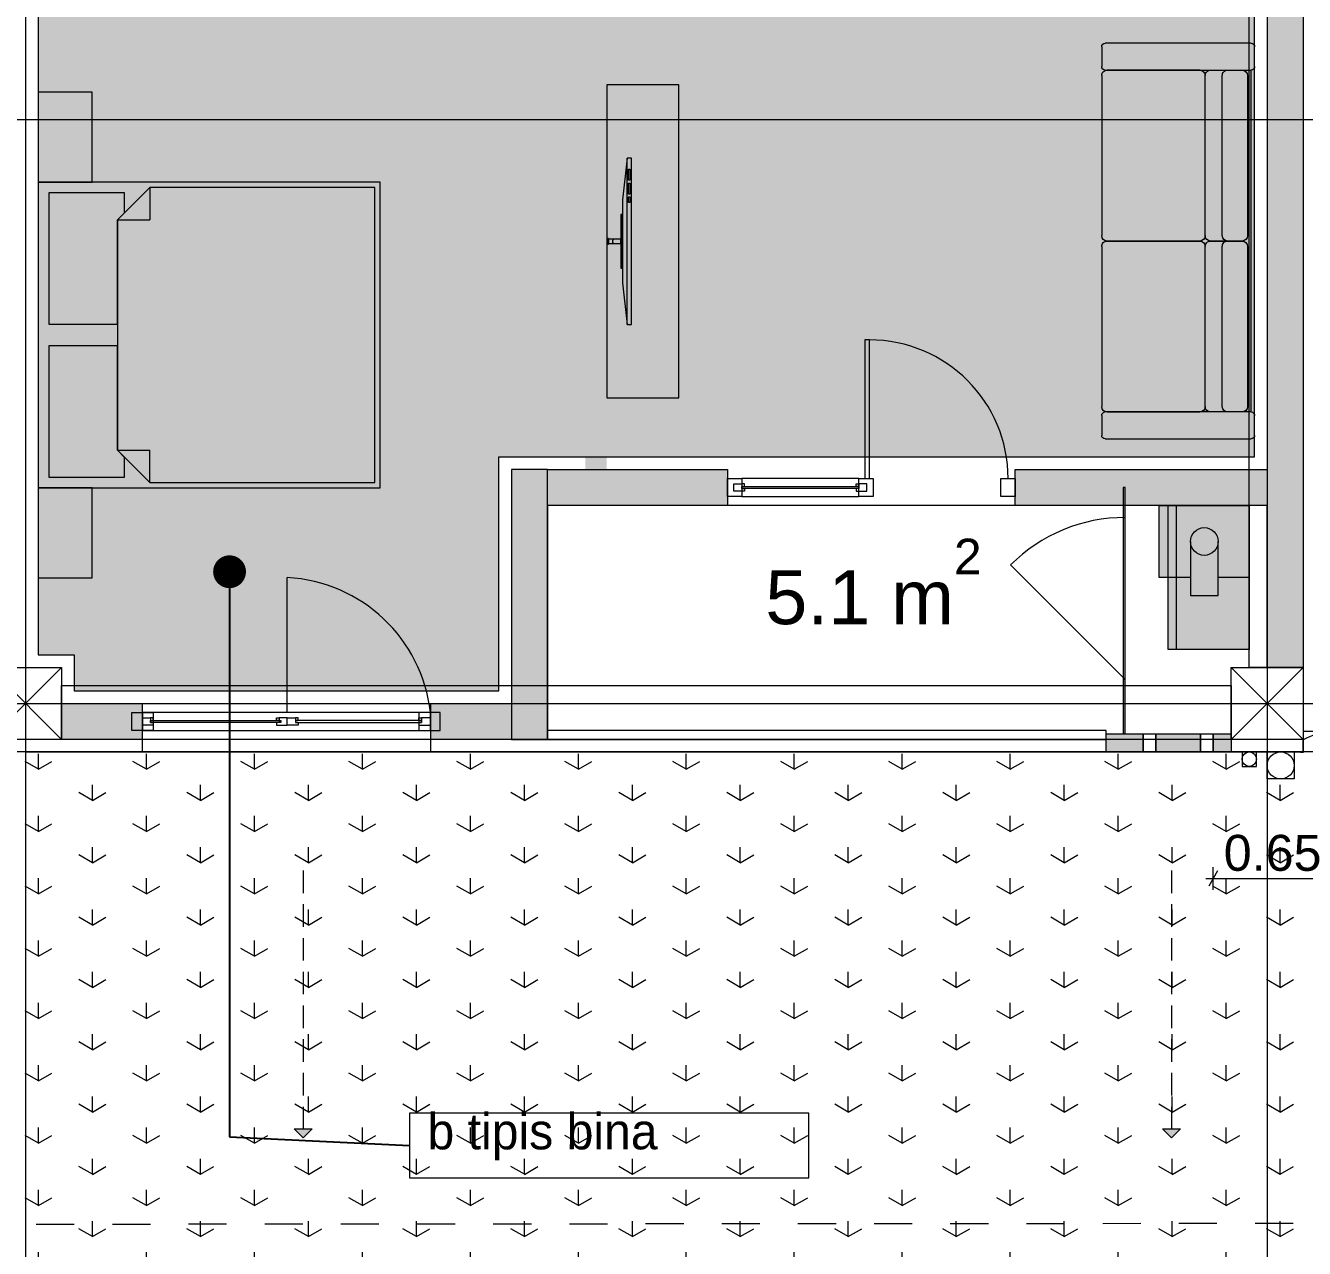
# Model space of a CAD drawing. Header units: millimetres. Extents: x 475159934 to 476245151, y 4620917055 to 4621447368.
# Drawn here: x 475268624 to 475275731, y 4620988261 to 4620995058 of the extents above; entities that cross this region are included whole.
import ezdxf

# ---------------------------------------------------------------- set-up
doc = ezdxf.new("R2010")
doc.units = ezdxf.units.MM
doc.header["$MEASUREMENT"] = 0
doc.linetypes.add('( Hidden )', pattern=[187.5, 125, -62.5])
doc.linetypes.add('Dashed', pattern=[423.333333, 211.666667, -211.666667])
for name, color, linetype, lineweight in [('2D Drafting - General_Pen_No__1_Pen_No__7', 7, 'Continuous', 0), ('2D Drafting - General_Pen_No__250_Pen_No__7_Pen_No__250', 7, 'Continuous', 0), ('2D Drafting - General_Pen_No__250_Pen_No__7_Pen_No__7', 7, 'Continuous', 0), ('2D Drafting - General_Pen_No__7_Pen_No__7_Pen_No__7', 7, 'Continuous', 0), ('Doors_Pen_No__7_Pen_No__7_Pen_No__7', 7, 'Continuous', 0), ('G-Anno-Nplt_Pen_No__151', 151, 'Continuous', 0), ('G-Anno-Nplt_Pen_No__4', 7, 'Continuous', 0), ('G-Anno-Nplt_Pen_No__7', 7, 'Continuous', 0), ('gegmebi_Pen_No__1_Pen_No__7', 7, 'Continuous', 0), ('gegmebi_Pen_No__7_Pen_No__7', 7, 'Continuous', 0), ('kar-panjara_Pen_No__7_Pen_No__7_Pen_No__7', 7, 'Continuous', 0), ('New_0. გაღებები_Pen_No__210', 6, 'Continuous', 0), ('New_0_Pen_No__5', 5, 'Continuous', 0), ('New_2D Drafting - General_Pen_No__250_Pen_No__7_Pen_No__112', 112, 'Continuous', 0), ('New_2D Drafting - General_Pen_No__250_Pen_No__7_Pen_No__255', 255, 'Continuous', 0), ('New_2D Drafting - General_Pen_No__250_Pen_No__7_Pen_No__4', 7, 'Continuous', 0), ('New_2D Drafting - General_Pen_No__2_Pen_No__250', 7, 'Continuous', 0), ('New_G-Anno-Nplt_Pen_No__250', 7, 'Continuous', 0), ('New_G-Anno-Nplt_Pen_No__4', 7, 'Continuous', 0), ('New_reg_nak_Pen_No__250', 7, 'Continuous', 0), ('New_reg_nak_Pen_No__7', 7, 'Continuous', 0), ('New_Structural - Bearing_Pen_No__250', 7, 'Continuous', 0), ('New_Structural - Bearing_Pen_No__4', 7, 'Continuous', 0), ('New_Structural - Bearing_Pen_No__7', 7, 'Continuous', 0), ('zoma_Pen_No__1', 1, 'Continuous', 0), ('zoma_Pen_No__142', 142, 'Continuous', 0), ('zoma_Pen_No__5', 5, 'Continuous', 0), ('zoma_Pen_No__5_Pen_No__5', 5, 'Continuous', 0)]:
    doc.layers.add(name, color=color, linetype=linetype, lineweight=lineweight)
for name, color, linetype in [('New_Interior - Furniture', 7, 'Continuous'), ('New_R03_Nakveti', 7, 'Continuous'), ('New_Structural - Bearing', 7, 'Continuous'), ('zoma', 7, 'Continuous')]:
    doc.layers.add(name, color=color, linetype=linetype)
doc.layers.add('New_Interior - Furniture _Pen_No__252', color=7, linetype='Continuous', lineweight=0, true_color=0x666666)
doc.layers.add('New_R03_Nakveti_Pen_No__252', color=7, linetype='Continuous', lineweight=0, true_color=0x666666)
doc.styles.add('GENERATED_STYLE_1', font='arial.ttf')
doc.styles.add('GENERATED_STYLE_3', font='arial.ttf')
doc.styles.add('GENERATED_STYLE_4', font='ACADMTAV.TTF')
doc.dimstyles.new('GENERATED_STYLE__11', dxfattribs={"dimtxt": 500, "dimasz": 228, "dimexe": 0.18, "dimexo": 3, "dimgap": 0, "dimtad": 1, "dimlfac": 0.001, "dimzin": 0, "dimdsep": 46, "dimtxsty": 'GENERATED_STYLE_3', "dimblk": 'ARROWHEAD_2', "dimblk1": 'ARROWHEAD_2', "dimblk2": 'ARROWHEAD_2', "dimcen": 0.09, "dimclrd": 1, "dimclre": 1, "dimclrt": 1, "dimadec": 0, "dimazin": 0, "dimtfac": 1, "dimtdec": 4, "dimtmove": 2, "dimatfit": 3, "dimfxl": 1, "dimtolj": 1, "dimtzin": 0, "dimarcsym": 0})
doc.dimstyles.new('GENERATED_STYLE__18', dxfattribs={"dimtxt": 200, "dimasz": 64.421331, "dimexe": 0.18, "dimexo": 3, "dimgap": 0, "dimtad": 1, "dimtih": 1, "dimtoh": 1, "dimlfac": 0.001, "dimzin": 0, "dimdsep": 46, "dimtxsty": 'GENERATED_STYLE_3', "dimblk": 'ARROWHEAD_2', "dimblk1": 'ARROWHEAD_2', "dimblk2": 'ARROWHEAD_2', "dimcen": 0.09, "dimclrd": 5, "dimclre": 5, "dimclrt": 5, "dimadec": 0, "dimazin": 0, "dimtfac": 1, "dimtdec": 4, "dimtmove": 0, "dimatfit": 3, "dimfxl": 1, "dimtolj": 1, "dimtzin": 0, "dimarcsym": 0})
doc.dimstyles.new('GENERATED_STYLE__27', dxfattribs={"dimtxt": 0.18, "dimasz": 364.8, "dimexe": 0.18, "dimexo": 0.0625, "dimgap": 0, "dimtad": 0, "dimtih": 1, "dimtoh": 1, "dimdec": 4, "dimzin": 0, "dimdsep": 46, "dimcen": 0.09, "dimadec": 0, "dimazin": 0, "dimtfac": 1, "dimtdec": 4, "dimtmove": 0, "dimatfit": 3, "dimldrblk": 'ARROWHEAD_11', "dimfxl": 1, "dimtolj": 1, "dimtzin": 0, "dimarcsym": 0})
doc.dimstyles.new('GENERATED_STYLE__3', dxfattribs={"dimtxt": 200, "dimasz": 64.421331, "dimexe": 0.18, "dimexo": 3, "dimgap": 0, "dimtad": 1, "dimtih": 1, "dimtoh": 1, "dimlfac": 0.001, "dimzin": 0, "dimdsep": 46, "dimtxsty": 'GENERATED_STYLE_3', "dimblk": 'ARROWHEAD_2', "dimblk1": 'ARROWHEAD_2', "dimblk2": 'ARROWHEAD_2', "dimcen": 0.09, "dimclrd": 142, "dimclre": 142, "dimclrt": 142, "dimadec": 0, "dimazin": 0, "dimtfac": 1, "dimtdec": 4, "dimtmove": 0, "dimatfit": 3, "dimfxl": 1, "dimtolj": 1, "dimtzin": 0, "dimarcsym": 0})
doc.dimstyles.new('GENERATED_STYLE__6', dxfattribs={"dimtxt": 200, "dimasz": 64.421331, "dimexe": 0.18, "dimexo": 3, "dimgap": 0, "dimtad": 1, "dimlfac": 0.001, "dimzin": 0, "dimdsep": 46, "dimtxsty": 'GENERATED_STYLE_3', "dimblk": 'ARROWHEAD_2', "dimblk1": 'ARROWHEAD_2', "dimblk2": 'ARROWHEAD_2', "dimcen": 0.09, "dimclrd": 142, "dimclre": 142, "dimclrt": 142, "dimadec": 0, "dimazin": 0, "dimtfac": 1, "dimtdec": 4, "dimtmove": 0, "dimatfit": 3, "dimfxl": 1, "dimtolj": 1, "dimtzin": 0, "dimarcsym": 0})
doc.dimstyles.new('GENERATED_STYLE__7', dxfattribs={"dimtxt": 200, "dimasz": 64.421331, "dimexe": 0.18, "dimexo": 3, "dimgap": 0, "dimtad": 1, "dimtih": 1, "dimtoh": 1, "dimlfac": 0.001, "dimzin": 0, "dimdsep": 46, "dimtxsty": 'GENERATED_STYLE_3', "dimblk": 'ARROWHEAD_2', "dimblk1": 'ARROWHEAD_2', "dimblk2": 'ARROWHEAD_2', "dimcen": 0.09, "dimclrd": 142, "dimclre": 142, "dimclrt": 142, "dimadec": 0, "dimazin": 0, "dimtfac": 1, "dimtdec": 4, "dimtmove": 2, "dimatfit": 3, "dimfxl": 1, "dimtolj": 1, "dimtzin": 0, "dimarcsym": 0})

# ---------------------------------------------------------------- blocks, each defined once
blk = doc.blocks.new('Bed Layout 23_6')
at = {"layer": 'New_R03_Nakveti_Pen_No__252', "color": 251, "linetype": 'Continuous', "lineweight": 0, "true_color": 0x666666}
for p, q in [((-850, 0), (-1350, 0)), ((-1350, 0), (-1350, -300)), ((-850, -300), (-850, 0)), ((850, 0), (-850, 0)), ((-850, 0), (-850, -1900)), ((1350, 0), (850, 0)), ((850, 0), (850, -300)), ((850, -1900), (850, 0)), ((1350, -300), (1350, 0)), ((-1350, -300), (-850, -300)), ((850, -300), (1350, -300)), ((-640, -440), (-820, -620)), ((0, -440), (-640, -440)), ((-640, -440), (-640, -620)), ((640, -440), (0, -440)), ((820, -620), (640, -440)), ((640, -440), (640, -620)), ((-820, -620), (-820, -1870)), ((-820, -620), (-640, -620)), ((820, -620), (640, -620)), ((820, -1870), (820, -620)), ((-850, -1900), (850, -1900)), ((-820, -1870), (0, -1870)), ((0, -1870), (820, -1870))]:
    blk.add_line(p, q, dxfattribs=at)
at = {"layer": 'New_R03_Nakveti_Pen_No__252', "color": 251, "linetype": 'Continuous', "lineweight": 0, "true_color": 0x666666, "flags": 128}
for points in [[(-60, -440), (-60, -60), (-790, -60), (-790, -480), (-680, -480), (-640, -440)], [(640, -440), (680, -480), (790, -480), (790, -60), (60, -60), (60, -440)]]:
    blk.add_lwpolyline(points, close=True, dxfattribs=at)
blk = doc.blocks.new('Sofa 23')
at = {"layer": 'New_Interior - Furniture _Pen_No__252', "color": 251, "linetype": 'Continuous', "lineweight": 0, "true_color": 0x666666}
for p, q in [((0, 20), (0, 830)), ((20, 850), (130, 850)), ((150, 830), (150, 20)), ((150, 830), (2050, 830)), ((1070, 810), (180, 810)), ((2020, 810), (1130, 810)), ((2050, 20), (2050, 830)), ((2070, 850), (2180, 850)), ((2200, 830), (2200, 20)), ((150, 780), (150, 604.7)), ((1100, 604.7), (1100, 780)), ((1100, 780), (1100, 604.7)), ((2050, 604.7), (2050, 780)), ((180, 670), (1070, 670)), ((1130, 670), (2020, 670)), ((180, 574.7), (1070, 574.7)), ((180, 574.7), (1070, 574.7)), ((1130, 574.7), (2020, 574.7)), ((1130, 574.7), (2020, 574.7)), ((150, 30), (150, 544.7)), ((1100, 544.7), (1100, 30)), ((1100, 30), (1100, 544.7)), ((2050, 544.7), (2050, 30)), ((130, 0), (20, 0)), ((1070, 0), (180, 0)), ((2020, 0), (1130, 0)), ((2180, 0), (2070, 0))]:
    blk.add_line(p, q, dxfattribs=at)
for centre, radius, start, end in [((20, 830), 20, 90, 180), ((130, 830), 20, 0, 90), ((180, 780), 30, 90, 180), ((1070, 780), 30, 0, 90), ((1130, 780), 30, 90, 180), ((2020, 780), 30, 0, 90), ((2070, 830), 20, 90, 180), ((2180, 830), 20, 0, 90), ((180, 700), 30, 180, 270), ((1070, 700), 30, 270, 0), ((1130, 700), 30, 180, 270), ((2020, 700), 30, 270, 0), ((180, 604.7), 30, 180, 270), ((180, 544.7), 30, 90, 180), ((1070, 604.7), 30, 270, 0), ((1070, 544.7), 30, 0, 90), ((1130, 604.7), 30, 180, 270), ((1130, 544.7), 30, 90, 180), ((2020, 604.7), 30, 270, 0), ((2020, 544.7), 30, 0, 90), ((20, 20), 20, 180, 270), ((130, 20), 20, 270, 0), ((180, 30), 30, 180, 270), ((1070, 30), 30, 270, 0), ((1130, 30), 30, 180, 270), ((2020, 30), 30, 270, 0), ((2070, 20), 20, 180, 270), ((2180, 20), 20, 270, 0)]:
    blk.add_arc(centre, radius, start, end, dxfattribs=at)
blk = doc.blocks.new('Line_81', base_point=(475270166.7, 4620990360.8))
at = {"layer": 'New_Structural - Bearing', "linetype": 'Continuous', "lineweight": 0, "true_color": 0x000000}
blk.add_hatch(color=18, dxfattribs=at).paths.add_polyline_path([(475270166.7, 4620988876.1), (475270216.7, 4620988926.1), (475270116.7, 4620988926.1)])
at = {"layer": 'New_Structural - Bearing_Pen_No__250', "color": 7, "linetype": '( Hidden )', "lineweight": 0}
blk.add_line((475270166.7, 4620990360.8), (475270166.7, 4620988926.1), dxfattribs=at)
at = {"layer": 'New_Structural - Bearing_Pen_No__4', "color": 7, "linetype": 'Continuous', "lineweight": 0}
for p, q in [((475270116.7, 4620988926.1), (475270216.7, 4620988926.1)), ((475270166.7, 4620988876.1), (475270116.7, 4620988926.1)), ((475270166.7, 4620988876.1), (475270216.7, 4620988926.1))]:
    blk.add_line(p, q, dxfattribs=at)
blk = doc.blocks.new('Line_82', base_point=(475274991.9, 4620990360.8))
at = {"layer": 'New_Structural - Bearing', "linetype": 'Continuous', "lineweight": 0, "true_color": 0x000000}
blk.add_hatch(color=18, dxfattribs=at).paths.add_polyline_path([(475274991.9, 4620988876.1), (475275041.9, 4620988926.1), (475274941.9, 4620988926.1)])
at = {"layer": 'New_Structural - Bearing_Pen_No__250', "color": 7, "linetype": '( Hidden )', "lineweight": 0}
blk.add_line((475274991.9, 4620990360.8), (475274991.9, 4620988926.1), dxfattribs=at)
at = {"layer": 'New_Structural - Bearing_Pen_No__4', "color": 7, "linetype": 'Continuous', "lineweight": 0}
for p, q in [((475274941.9, 4620988926.1), (475275041.9, 4620988926.1)), ((475274991.9, 4620988876.1), (475274941.9, 4620988926.1)), ((475274991.9, 4620988876.1), (475275041.9, 4620988926.1))]:
    blk.add_line(p, q, dxfattribs=at)
blk = doc.blocks.new('*D1513', base_point=(475826095.8, 4621095193.2))
at = {"layer": 'zoma_Pen_No__1', "color": 1, "linetype": 'Continuous', "lineweight": 0, "transparency": 16777216}
for p, q in [((475297124.3, 4620991090.2), (475297124.3, 4620991236.9)), ((475297274.3, 4620991003.6), (475296974.3, 4620991176.8)), ((475297349.3, 4620991090.2), (475296899.3, 4620991090.2)), ((475297124.3, 4620982935.6), (475297124.3, 4620991090.2)), ((475296974.3, 4620983022.2), (475297274.3, 4620982849)), ((475297349.3, 4620982935.6), (475296899.3, 4620982935.6)), ((475297124.3, 4620982788.9), (475297124.3, 4620982935.6))]:
    blk.add_line(p, q, dxfattribs=at)
at = {"layer": 'zoma_Pen_No__1', "color": 1, "lineweight": 0, "transparency": 16777216, "insert": (475297024.3, 4620983768.4), "char_height": 500, "attachment_point": 7, "rotation": 90, "style": 'GENERATED_STYLE_3'}
blk.add_mtext('\\A1;{\\pql;\\fArial|b0|i0|c204|p0;\\W1.000000;8.15}', dxfattribs=at)
blk = doc.blocks.new('ARROWHEAD_2')
at = {"color": 0, "linetype": 'Continuous', "lineweight": 0}
for p, q in [((-0.378, -0.655), (0.378, 0.655)), ((0, 0), (-1, 0))]:
    blk.add_line(p, q, dxfattribs=at)
blk = doc.blocks.new('*D1607', base_point=(475826095.8, 4621095193.2))
at = {"layer": 'zoma_Pen_No__142', "color": 142, "linetype": 'Continuous', "lineweight": 0, "transparency": 16777216}
for p, q in [((475299263.8, 4621006290.2), (475299136.7, 4621006290.2)), ((475299242.6, 4621006265.8), (475299157.9, 4621006314.7)), ((475299200.3, 4621006290.2), (475299200.3, 4621006331.7)), ((475299200.3, 4620986935.6), (475299200.3, 4621006290.2)), ((475299157.9, 4620986960.1), (475299242.6, 4620986911.1)), ((475299263.8, 4620986935.6), (475299136.7, 4620986935.6)), ((475299200.3, 4620986894.2), (475299200.3, 4620986935.6))]:
    blk.add_line(p, q, dxfattribs=at)
at = {"layer": 'zoma_Pen_No__142', "color": 142, "lineweight": 0, "transparency": 16777216, "insert": (475299160.3, 4620996269.7), "char_height": 200, "attachment_point": 7, "rotation": 90, "style": 'GENERATED_STYLE_3'}
blk.add_mtext('\\A1;{\\pql;\\fArial|b0|i0|c204|p0;\\W1.000000;19.35}', dxfattribs=at)
blk = doc.blocks.new('*D1609', base_point=(475826095.8, 4621095193.2))
at = {"layer": 'zoma_Pen_No__142', "color": 142, "linetype": 'Continuous', "lineweight": 0, "transparency": 16777216}
for p, q in [((475298377.3, 4620990860.1), (475298462.1, 4620990811.1)), ((475298483.3, 4620990835.6), (475298356.1, 4620990835.6)), ((475298419.7, 4620987335.6), (475298419.7, 4620990835.6)), ((475298483.3, 4620987335.6), (475298356.1, 4620987335.6)), ((475298377.3, 4620987360.1), (475298462.1, 4620987311.1))]:
    blk.add_line(p, q, dxfattribs=at)
at = {"layer": 'zoma_Pen_No__142', "color": 142, "lineweight": 0, "transparency": 16777216, "insert": (475298379.7, 4620988818.7), "char_height": 200, "attachment_point": 7, "rotation": 90, "style": 'GENERATED_STYLE_3'}
blk.add_mtext('\\A1;{\\pql;\\fArial|b0|i0|c204|p0;\\W1.000000;3.50}', dxfattribs=at)
blk = doc.blocks.new('*D1610', base_point=(475826095.8, 4621095193.2))
at = {"layer": 'zoma_Pen_No__142', "color": 142, "linetype": 'Continuous', "lineweight": 0, "transparency": 16777216}
for p, q in [((475298483.3, 4620991735.6), (475298356.1, 4620991735.6)), ((475298377.3, 4620991760.1), (475298462.1, 4620991711.1)), ((475298419.7, 4620990835.6), (475298419.7, 4620991735.6)), ((475298377.3, 4620990860.1), (475298462.1, 4620990811.1)), ((475298483.3, 4620990835.6), (475298356.1, 4620990835.6))]:
    blk.add_line(p, q, dxfattribs=at)
at = {"layer": 'zoma_Pen_No__142', "color": 142, "lineweight": 0, "transparency": 16777216, "insert": (475298379.7, 4620991018.7), "char_height": 200, "attachment_point": 7, "rotation": 90, "style": 'GENERATED_STYLE_3'}
blk.add_mtext('\\A1;{\\pql;\\fArial|b0|i0|c204|p0;\\W1.000000;0.90}', dxfattribs=at)
blk = doc.blocks.new('*D1611', base_point=(475826095.8, 4621095193.2))
at = {"layer": 'zoma_Pen_No__142', "color": 142, "linetype": 'Continuous', "lineweight": 0, "transparency": 16777216}
for p, q in [((475298377.3, 4620994360.1), (475298462.1, 4620994311.1)), ((475298483.3, 4620994335.6), (475298356.1, 4620994335.6)), ((475298419.7, 4620991735.6), (475298419.7, 4620994335.6)), ((475298483.3, 4620991735.6), (475298356.1, 4620991735.6)), ((475298377.3, 4620991760.1), (475298462.1, 4620991711.1))]:
    blk.add_line(p, q, dxfattribs=at)
at = {"layer": 'zoma_Pen_No__142', "color": 142, "lineweight": 0, "transparency": 16777216, "char_height": 200, "attachment_point": 7, "rotation": 90, "style": 'GENERATED_STYLE_3'}
for s, insert in [('\\A1;{\\pql;\\fArial|b0|i0|c204|p0;\\W1.000000;0.40}', (475298379.7, 4620993777.3)), ('\\A1;{\\pql;\\fArial|b0|i0|c204|p0;\\W1.000000;2.60}', (475298379.7, 4620992768.7))]:
    blk.add_mtext(s, dxfattribs=dict(at, insert=insert))
blk = doc.blocks.new('*D1612', base_point=(475826095.8, 4621095193.2))
at = {"layer": 'zoma_Pen_No__142', "color": 142, "linetype": 'Continuous', "lineweight": 0, "transparency": 16777216}
for p, q in [((475298483.3, 4620994735.6), (475298356.1, 4620994735.6)), ((475298377.3, 4620994760.1), (475298462.1, 4620994711.1)), ((475298419.7, 4620994335.6), (475298419.7, 4620994735.6)), ((475298377.3, 4620994360.1), (475298462.1, 4620994311.1)), ((475298483.3, 4620994335.6), (475298356.1, 4620994335.6))]:
    blk.add_line(p, q, dxfattribs=at)
blk = doc.blocks.new('*D1613', base_point=(475826095.8, 4621095193.2))
at = {"layer": 'zoma_Pen_No__142', "color": 142, "linetype": 'Continuous', "lineweight": 0, "transparency": 16777216}
for p, q in [((475298377.3, 4620995360.1), (475298462.1, 4620995311.1)), ((475298483.3, 4620995335.6), (475298356.1, 4620995335.6)), ((475298419.7, 4620994735.6), (475298419.7, 4620995335.6)), ((475298483.3, 4620994735.6), (475298356.1, 4620994735.6)), ((475298377.3, 4620994760.1), (475298462.1, 4620994711.1))]:
    blk.add_line(p, q, dxfattribs=at)
at = {"layer": 'zoma_Pen_No__142', "color": 142, "lineweight": 0, "transparency": 16777216, "insert": (475298379.7, 4620994768.7), "char_height": 200, "attachment_point": 7, "rotation": 90, "style": 'GENERATED_STYLE_3'}
blk.add_mtext('\\A1;{\\pql;\\fArial|b0|i0|c204|p0;\\W1.000000;0.60}', dxfattribs=at)
blk = doc.blocks.new('*D1633', base_point=(475826095.8, 4621095193.2))
at = {"layer": 'zoma_Pen_No__142', "color": 142, "linetype": 'Continuous', "lineweight": 0, "transparency": 16777216}
for p, q in [((475268453.8, 4620984416), (475268404.8, 4620984331.2)), ((475268429.3, 4620984310), (475268429.3, 4620984437.2)), ((475268853.8, 4620984416), (475268804.8, 4620984331.2)), ((475268829.3, 4620984310), (475268829.3, 4620984437.2)), ((475268429.3, 4620984373.6), (475268829.3, 4620984373.6))]:
    blk.add_line(p, q, dxfattribs=at)
blk = doc.blocks.new('*D1634', base_point=(475826095.8, 4621095193.2))
at = {"layer": 'zoma_Pen_No__142', "color": 142, "linetype": 'Continuous', "lineweight": 0, "transparency": 16777216}
for p, q in [((475268853.8, 4620984416), (475268804.8, 4620984331.2)), ((475268829.3, 4620984310), (475268829.3, 4620984437.2)), ((475275353.8, 4620984416), (475275304.8, 4620984331.2)), ((475275329.3, 4620984310), (475275329.3, 4620984437.2)), ((475268829.3, 4620984373.6), (475275329.3, 4620984373.6))]:
    blk.add_line(p, q, dxfattribs=at)
at = {"layer": 'zoma_Pen_No__142', "color": 142, "lineweight": 0, "transparency": 16777216, "char_height": 200, "attachment_point": 7, "style": 'GENERATED_STYLE_3'}
for s, insert in [('\\A1;{\\pql;\\fArial|b0|i0|c204|p0;\\W1.000000;6.50}', (475271812.4, 4620984413.6)), ('\\A1;{\\pql;\\fArial|b0|i0|c204|p0;\\W1.000000;0.40}', (475274771, 4620984413.6))]:
    blk.add_mtext(s, dxfattribs=dict(at, insert=insert))
blk = doc.blocks.new('*D1635', base_point=(475826095.8, 4621095193.2))
at = {"layer": 'zoma_Pen_No__142', "color": 142, "linetype": 'Continuous', "lineweight": 0, "transparency": 16777216}
for p, q in [((475275353.8, 4620984416), (475275304.8, 4620984331.2)), ((475275329.3, 4620984310), (475275329.3, 4620984437.2)), ((475275753.8, 4620984416), (475275704.8, 4620984331.2)), ((475275729.3, 4620984310), (475275729.3, 4620984437.2)), ((475275329.3, 4620984373.6), (475275729.3, 4620984373.6))]:
    blk.add_line(p, q, dxfattribs=at)
at = {"layer": 'zoma_Pen_No__142', "color": 142, "lineweight": 0, "transparency": 16777216, "insert": (475275612.4, 4620984470.7), "char_height": 200, "attachment_point": 7, "style": 'GENERATED_STYLE_3'}
blk.add_mtext('\\A1;{\\pql;\\fArial|b0|i0|c204|p0;\\W1.000000;0.30}', dxfattribs=at)
blk = doc.blocks.new('*D1636', base_point=(475826095.8, 4621095193.2))
at = {"layer": 'zoma_Pen_No__142', "color": 142, "linetype": 'Continuous', "lineweight": 0, "transparency": 16777216}
for p, q in [((475275753.8, 4620984416), (475275704.8, 4620984331.2)), ((475275729.3, 4620984310), (475275729.3, 4620984437.2)), ((475276053.8, 4620984416), (475276004.8, 4620984331.2)), ((475276029.3, 4620984310), (475276029.3, 4620984437.2)), ((475275729.3, 4620984373.6), (475276029.3, 4620984373.6))]:
    blk.add_line(p, q, dxfattribs=at)
blk = doc.blocks.new('*D1648', base_point=(475826095.8, 4621095193.2))
at = {"layer": 'zoma_Pen_No__5', "color": 5, "linetype": 'Continuous', "lineweight": 0, "transparency": 16777216}
for p, q in [((475275224.3, 4620990253.2), (475275224.3, 4620990380.3)), ((475275874.3, 4620990253.2), (475275874.3, 4620990380.3)), ((475275182.9, 4620990316.7), (475275224.3, 4620990316.7)), ((475275248.8, 4620990359.1), (475275199.9, 4620990274.3)), ((475275224.3, 4620990316.7), (475275874.3, 4620990316.7)), ((475275898.8, 4620990359.1), (475275849.9, 4620990274.3))]:
    blk.add_line(p, q, dxfattribs=at)
at = {"layer": 'zoma_Pen_No__5', "color": 5, "lineweight": 0, "transparency": 16777216, "insert": (475275282.4, 4620990356.7), "char_height": 200, "attachment_point": 7, "style": 'GENERATED_STYLE_3'}
blk.add_mtext('\\A1;{\\pql;\\fArial|b0|i0|c204|p0;\\W1.000000;0.65}', dxfattribs=at)
blk = doc.blocks.new('ARROWHEAD_11')
at = {"color": 0, "linetype": 'Continuous', "lineweight": 0}
blk.add_line((0, 0), (-1, 0), dxfattribs=at)
at = {"color": 0, "linetype": 'Continuous', "lineweight": 0, "const_width": 0.25, "flags": 128}
blk.add_lwpolyline([(-0.125, 0, 1), (0.125, 0, 1)], format="xyb", close=True, dxfattribs=at)
blk = doc.blocks.new('Flexible Shelf 26')
at = {"layer": 'New_Interior - Furniture _Pen_No__252', "color": 251, "linetype": 'Continuous', "lineweight": 0, "true_color": 0x666666, "flags": 128}
blk.add_lwpolyline([(0, 0), (1739.8, 0), (1739.8, 400), (0, 400)], close=True, dxfattribs=at)
blk = doc.blocks.new('Flat Panel TV 26')
at = {"layer": 'New_Interior - Furniture _Pen_No__252', "color": 251, "linetype": 'Continuous', "lineweight": 0, "true_color": 0x666666}
for p, q in [((0, 25), (925.5, 25)), ((678.7, 10), (678.7, 16.2)), ((678.7, 16.2), (709.6, 16.2)), ((709.6, 10), (678.7, 10)), ((709.6, 16.2), (709.6, 10)), ((725, 10), (725, 16.2)), ((725, 16.2), (786.7, 16.2)), ((786.7, 10), (725, 10)), ((786.7, 16.2), (786.7, 10)), ((802.1, 10), (802.1, 16.2)), ((802.1, 16.2), (863.8, 16.2)), ((863.8, 10), (802.1, 10)), ((863.8, 16.2), (863.8, 10))]:
    blk.add_line(p, q, dxfattribs=at)
at = {"layer": 'New_Interior - Furniture _Pen_No__252', "color": 251, "linetype": 'Continuous', "lineweight": 0, "true_color": 0x666666, "flags": 128}
for points in [[(447.8, 127.5), (477.8, 127.5), (477.8, 137.5), (447.8, 137.5)], [(450.3, 60), (475.3, 60), (475.3, 127.5), (450.3, 127.5)], [(0, 0), (925.5, 0), (925.5, 25), (694.1, 50), (231.4, 50), (0, 25)], [(312.8, 50), (612.8, 50), (612.8, 60), (312.8, 60)]]:
    blk.add_lwpolyline(points, close=True, dxfattribs=at)
at = {"layer": 'New_Interior - Furniture _Pen_No__252', "color": 251, "linetype": 'Continuous', "lineweight": 0, "true_color": 0x666666}
blk.add_arc((462.8, 93.8), 12.5, 0, 180, dxfattribs=at)

msp = doc.modelspace()

# ---------------------------------------------------------------- hatches: boundary and pattern name
at = {"layer": '2D Drafting - General_Pen_No__250_Pen_No__7_Pen_No__7', "linetype": 'Continuous', "lineweight": 0}
for points in [[(475275524.343, 4620998490.239), (475275524.343, 4620991490.239), (475275724.343, 4620991490.239), (475275724.343, 4620998490.239)], [(475271734.336, 4620992590.239), (475271854.336, 4620992590.239), (475271854.336, 4620996035.092), (475271734.336, 4620996035.092)], [(475271324.35, 4620992590.239), (475271324.35, 4620991090.242), (475271524.35, 4620991090.242), (475271524.35, 4620992590.239)], [(475272524.344, 4620992390.239), (475271524.35, 4620992390.239), (475271524.35, 4620992590.239), (475272524.344, 4620992590.239)], [(475275524.35, 4620992390.239), (475274124.344, 4620992390.239), (475274124.344, 4620992590.239), (475275524.35, 4620992590.239)], [(475274724.249, 4620992323.617), (475274734.249, 4620992323.617), (475274734.249, 4620992490.241), (475274724.249, 4620992490.241)], [(475274724.249, 4620991120.246), (475274734.249, 4620991120.246), (475274734.249, 4620991423.617), (475274724.249, 4620991423.617)], [(475269274.343, 4620991090.249), (475268824.343, 4620991090.249), (475268824.343, 4620991290.249), (475269274.343, 4620991290.249)], [(475271524.35, 4620991090.249), (475270874.345, 4620991090.249), (475270874.345, 4620991290.249), (475271524.35, 4620991290.249)]]:
    msp.add_hatch(color=7, dxfattribs=at).paths.add_polyline_path(points)
at = {"layer": 'G-Anno-Nplt_Pen_No__151', "linetype": 'Continuous', "lineweight": 0, "true_color": 0x1f2f3f}
msp.add_hatch(color=169, dxfattribs=at).paths.add_polyline_path([(475268694.336, 4620991560.239), (475268894.343, 4620991560.239), (475268894.343, 4620991360.249), (475271254.35, 4620991360.249), (475271254.35, 4620992660.285), (475275454.336, 4620992660.285), (475275454.336, 4620997833.251), (475275054.336, 4620997833.251), (475275054.336, 4620998620.24), (475272980.381, 4620998620.24), (475272980.381, 4620998690.234), (475270536.243, 4620998690.234), (475270536.243, 4620998620.24), (475268894.343, 4620998620.24), (475268894.343, 4620998420.239), (475268694.336, 4620998420.239)])
at = {"layer": 'New_2D Drafting - General_Pen_No__250_Pen_No__7_Pen_No__112', "linetype": 'Continuous', "lineweight": 0}
h = msp.add_hatch(dxfattribs=at)
h.set_pattern_fill('GRASS', color=112, style=0, pattern_type=2)
h.set_pattern_definition([(90, (475826095.76, 4621095193.2), (-600, 0), [86.60254, -259.80762]), (90, (475826395.76, 4621095366.4), (-600, 0), [86.60254, -259.80762]), (30, (475826095.76, 4621095193.2), (-300, 519.61524), [86.60254, -259.80762]), (30, (475826095.76, 4621095539.6), (-300, 519.61524), [86.60254, -259.80762]), (150, (475826095.76, 4621095193.2), (300, 519.61524), [86.60254, -259.80762]), (150, (475826095.76, 4621095539.6), (300, 519.61524), [86.60254, -259.80762])])
h.paths.add_polyline_path([(475267724.825, 4620991020.483), (475267724.825, 4620988076.707), (475275524.188, 4620988076.707), (475275524.188, 4620983380.09, 0.87180037), (475276224.343, 4620983380.09), (475276224.343, 4620988076.707), (475284024.818, 4620988076.707), (475284024.818, 4620991020.483)])
at = {"layer": 'New_2D Drafting - General_Pen_No__250_Pen_No__7_Pen_No__255', "linetype": 'Continuous', "lineweight": 0}
for points in [[(475275424.348, 4620992390.239), (475274924.348, 4620992390.235), (475274924.352, 4620991990.24), (475275097.337, 4620991990.241), (475275097.338, 4620991890.238), (475275251.364, 4620991890.24), (475275251.363, 4620991990.242), (475275424.352, 4620991990.244)], [(475275424.348, 4620992390.239), (475274974.348, 4620992390.24), (475274974.348, 4620991590.24), (475275424.348, 4620991590.239)]]:
    msp.add_hatch(color=255, dxfattribs=at).paths.add_polyline_path(points)
at = {"layer": 'New_G-Anno-Nplt_Pen_No__250', "linetype": 'Continuous', "lineweight": 0, "true_color": 0x000000}
for points in [[(475274834.343, 4620991020.246), (475274629.31, 4620991020.246), (475274629.31, 4620991120.246), (475274834.343, 4620991120.246)], [(475274904.343, 4620991120.246), (475275154.343, 4620991120.246), (475275154.343, 4620991020.246), (475274904.343, 4620991020.246)], [(475275324.343, 4620991020.246), (475275224.343, 4620991020.246), (475275224.343, 4620991120.246), (475275324.343, 4620991120.246)]]:
    msp.add_hatch(color=18, dxfattribs=at).paths.add_polyline_path(points)

# ---------------------------------------------------------------- linework, layer by layer
at = {"layer": '2D Drafting - General_Pen_No__1_Pen_No__7', "color": 7, "linetype": 'Continuous', "lineweight": 0}
for p, q in [((475268424.343, 4620991090.239), (475268824.343, 4620991490.239)), ((475268824.343, 4620991090.239), (475268424.343, 4620991490.239)), ((475275324.343, 4620991090.239), (475275724.343, 4620991490.239)), ((475275724.343, 4620991090.239), (475275324.343, 4620991490.239))]:
    msp.add_line(p, q, dxfattribs=at)
at = {"layer": '2D Drafting - General_Pen_No__1_Pen_No__7', "color": 7, "linetype": 'Continuous', "lineweight": 0, "flags": 128}
for points in [[(475275424.343, 4620991490.239), (475275424.343, 4620998490.239), (475275724.343, 4620998490.239), (475275724.343, 4620991490.239)], [(475268824.343, 4620991090.239), (475268424.343, 4620991090.239), (475268424.343, 4620991490.239), (475268824.343, 4620991490.239)], [(475275724.343, 4620991090.239), (475275324.343, 4620991090.239), (475275324.343, 4620991490.239), (475275724.343, 4620991490.239)], [(475275324.343, 4620991090.239), (475268824.343, 4620991090.239), (475268824.343, 4620991390.239), (475275324.343, 4620991390.239)]]:
    msp.add_lwpolyline(points, close=True, dxfattribs=at)
at = {"layer": '2D Drafting - General_Pen_No__1_Pen_No__7', "color": 7, "linetype": 'Continuous', "lineweight": 0}
for centre, radius in [((475275424.343, 4620990980.163), 40), ((475275599.343, 4620990945.163), 75)]:
    msp.add_circle(centre, radius, dxfattribs=at)
at = {"layer": '2D Drafting - General_Pen_No__250_Pen_No__7_Pen_No__250', "color": 7, "linetype": 'Continuous', "lineweight": 0, "flags": 128}
for points in [[(475271324.35, 4620992590.239), (475271324.35, 4620991090.242), (475271524.35, 4620991090.242), (475271524.35, 4620992590.239)], [(475272524.344, 4620992390.239), (475271524.35, 4620992390.239), (475271524.35, 4620992590.239), (475272524.344, 4620992590.239)], [(475275524.35, 4620992390.239), (475274124.344, 4620992390.239), (475274124.344, 4620992590.239), (475275524.35, 4620992590.239)], [(475274724.249, 4620992323.617), (475274734.249, 4620992323.617), (475274734.249, 4620992490.241), (475274724.249, 4620992490.241)], [(475274724.249, 4620991120.246), (475274734.249, 4620991120.246), (475274734.249, 4620991423.617), (475274724.249, 4620991423.617)]]:
    msp.add_lwpolyline(points, close=True, dxfattribs=at)
at = {"layer": '2D Drafting - General_Pen_No__7_Pen_No__7_Pen_No__7', "color": 7, "linetype": 'Continuous', "lineweight": 0, "flags": 128}
msp.add_lwpolyline([(475272604.348, 4620992440.277), (475273254.348, 4620992440.306), (475273254.344, 4620992540.245), (475272604.344, 4620992540.216)], close=True, dxfattribs=at)
at = {"layer": '2D Drafting - General_Pen_No__7_Pen_No__7_Pen_No__7', "color": 7, "linetype": 'Continuous', "lineweight": 0}
msp.add_arc((475273314.033, 4620992540.258), 770.311, 0.005711, 90.0025313, dxfattribs=at)
at = {"layer": 'Doors_Pen_No__7_Pen_No__7_Pen_No__7', "color": 7, "linetype": 'Continuous', "lineweight": 0, "flags": 128}
msp.add_lwpolyline([(475273287.366, 4620992540.257), (475273314.033, 4620992540.258), (475273313.999, 4620993310.569), (475273287.332, 4620993310.568)], close=True, dxfattribs=at)
at = {"layer": 'G-Anno-Nplt_Pen_No__4', "color": 7, "linetype": 'Continuous', "lineweight": 0, "flags": 128}
msp.add_lwpolyline([(475268694.336, 4620991560.239), (475268894.343, 4620991560.239), (475268894.343, 4620991360.249), (475271254.35, 4620991360.249), (475271254.35, 4620992660.285), (475275454.336, 4620992660.285), (475275454.336, 4620997833.251), (475275054.336, 4620997833.251), (475275054.336, 4620998620.24), (475272980.381, 4620998620.24), (475272980.381, 4620998690.234), (475270536.243, 4620998690.234), (475270536.243, 4620998620.24), (475268894.343, 4620998620.24), (475268894.343, 4620998420.239), (475268694.336, 4620998420.239)], close=True, dxfattribs=at)
at = {"layer": 'gegmebi_Pen_No__1_Pen_No__7', "color": 7, "linetype": 'Continuous', "lineweight": 0, "flags": 128}
for points in [[(475275097.337, 4620991990.241), (475274924.352, 4620991990.24), (475274924.348, 4620992390.235), (475275424.348, 4620992390.239), (475275424.352, 4620991990.244), (475275251.363, 4620991990.242)], [(475275097.335, 4620992190.24), (475275097.338, 4620991890.238), (475275251.364, 4620991890.24), (475275251.361, 4620992190.241)]]:
    msp.add_lwpolyline(points, dxfattribs=at)
at = {"layer": 'gegmebi_Pen_No__7_Pen_No__7', "color": 7, "linetype": 'Continuous', "lineweight": 0}
for p, q in [((475275384.343, 4620991020.163), (475275384.343, 4620990940.163)), ((475275464.343, 4620991020.163), (475275384.343, 4620991020.163)), ((475275464.343, 4620990940.163), (475275464.343, 4620991020.163)), ((475275524.343, 4620990870.163), (475275524.343, 4620991020.163)), ((475275524.343, 4620991020.163), (475275674.343, 4620991020.163)), ((475275674.343, 4620991020.163), (475275674.343, 4620990870.163)), ((475275384.343, 4620990940.163), (475275464.343, 4620990940.163)), ((475275674.343, 4620990870.163), (475275524.343, 4620990870.163))]:
    msp.add_line(p, q, dxfattribs=at)
at = {"layer": 'kar-panjara_Pen_No__7_Pen_No__7_Pen_No__7', "color": 7, "linetype": 'Continuous', "lineweight": 0, "flags": 128}
for points in [[(475272604.348, 4620992440.277), (475272524.348, 4620992440.274), (475272524.344, 4620992540.274), (475272604.344, 4620992540.277)], [(475272559.345, 4620992510.214), (475272604.345, 4620992510.216), (475272604.346, 4620992495.216), (475272604.346, 4620992485.216), (475272619.346, 4620992485.217), (475272619.347, 4620992470.217), (475272559.347, 4620992470.214)], [(475272619.345, 4620992510.217), (475272604.345, 4620992510.216), (475272604.346, 4620992495.216), (475272619.346, 4620992495.217)], [(475272604.346, 4620992495.216), (475273254.346, 4620992495.245), (475273254.346, 4620992485.245), (475272604.346, 4620992485.216)], [(475273239.345, 4620992510.244), (475273254.345, 4620992510.245), (475273254.346, 4620992495.245), (475273239.346, 4620992495.244)], [(475273299.345, 4620992510.247), (475273254.345, 4620992510.245), (475273254.346, 4620992495.245), (475273254.346, 4620992485.245), (475273239.346, 4620992485.244), (475273239.347, 4620992470.244), (475273299.347, 4620992470.247)], [(475273334.348, 4620992440.249), (475273254.348, 4620992440.245), (475273254.344, 4620992540.245), (475273334.344, 4620992540.249)], [(475274124.348, 4620992440.326), (475274044.348, 4620992440.323), (475274044.344, 4620992540.323), (475274124.344, 4620992540.326)], [(475269334.017, 4620991139.814), (475269214.017, 4620991139.814), (475269214.017, 4620991239.814), (475269334.017, 4620991239.814)], [(475270874.345, 4620991239.813), (475269274.343, 4620991239.758), (475269274.343, 4620991139.813), (475270874.345, 4620991139.868)], [(475270808.915, 4620991139.814), (475270928.915, 4620991139.814), (475270928.915, 4620991239.814), (475270808.915, 4620991239.814)], [(475269274.343, 4620991209.698), (475269319.343, 4620991209.698), (475269319.343, 4620991194.698), (475269319.343, 4620991184.698), (475269334.017, 4620991184.698), (475269334.017, 4620991169.698), (475269274.343, 4620991169.698)], [(475269334.017, 4620991209.698), (475269319.343, 4620991209.698), (475269319.343, 4620991194.698), (475269334.017, 4620991194.698)], [(475269319.343, 4620991194.698), (475270043.183, 4620991194.698), (475270043.183, 4620991184.698), (475269319.343, 4620991184.698)], [(475270078.915, 4620991209.698), (475270033.915, 4620991209.698), (475270033.915, 4620991194.698), (475270033.915, 4620991184.698), (475270018.915, 4620991184.698), (475270018.915, 4620991169.698), (475270078.915, 4620991169.698)], [(475270018.915, 4620991209.698), (475270033.915, 4620991209.698), (475270033.915, 4620991194.698), (475270018.915, 4620991194.698)], [(475270078.915, 4620991209.698), (475270123.915, 4620991209.698), (475270123.915, 4620991194.698), (475270123.915, 4620991184.698), (475270138.915, 4620991184.698), (475270138.915, 4620991169.698), (475270078.915, 4620991169.698)], [(475270138.915, 4620991209.698), (475270123.915, 4620991209.698), (475270123.915, 4620991194.698), (475270138.915, 4620991194.698)], [(475270823.915, 4620991194.698), (475270123.915, 4620991194.698), (475270123.915, 4620991184.698), (475270823.915, 4620991184.698)], [(475270874.345, 4620991209.698), (475270823.915, 4620991209.698), (475270823.915, 4620991194.698), (475270823.915, 4620991184.698), (475270808.915, 4620991184.698), (475270808.915, 4620991169.698), (475270874.345, 4620991169.698)], [(475270808.915, 4620991209.698), (475270823.915, 4620991209.698), (475270823.915, 4620991194.698), (475270808.915, 4620991194.698)]]:
    msp.add_lwpolyline(points, close=True, dxfattribs=at)
at = {"layer": 'New_0. გაღებები_Pen_No__210', "color": 6, "linetype": 'Continuous', "lineweight": 0}
msp.add_line((475270078.915, 4620991239.689), (475270078.914, 4620991989.689), dxfattribs=at)
msp.add_arc((475270032.83, 4620991143.991), 846.953, 6.4962211, 86.8808757, dxfattribs=at)
at = {"layer": 'New_0_Pen_No__5', "color": 5, "linetype": 'Dashed', "lineweight": 0}
msp.add_lwpolyline([(475352436.73, 4620990366.377), (475329854.153, 4620990407.712), (475329854.914, 4620988436.236), (475255968.142, 4620988385.288), (475256002.384, 4620985927.639), (475229033.1, 4620985908.699), (475229032.817, 4621003666.82), (475247957.064, 4621010375.409), (475296059.458, 4621010393.982), (475352485.877, 4621010401.574)], close=True, dxfattribs=at)
at = {"layer": 'New_2D Drafting - General_Pen_No__250_Pen_No__7_Pen_No__4', "color": 7, "linetype": 'Continuous', "lineweight": 0, "flags": 128}
msp.add_lwpolyline([(475267724.825, 4620991020.483), (475267724.825, 4620988076.707), (475275524.188, 4620988076.707), (475275524.188, 4620983380.09, 0.87180037), (475276224.343, 4620983380.09), (475276224.343, 4620988076.707), (475284024.818, 4620988076.707), (475284024.818, 4620991020.483)], format="xyb", close=True, dxfattribs=at)
at = {"layer": 'New_2D Drafting - General_Pen_No__2_Pen_No__250', "color": 7, "linetype": 'Continuous', "lineweight": 0, "flags": 128}
msp.add_lwpolyline([(475270757.854, 4620988652.469), (475272977.859, 4620988652.469), (475272977.859, 4620989011.845), (475270757.854, 4620989011.845), (475270757.854, 4620988652.469)], close=True, dxfattribs=at)
at = {"layer": 'New_G-Anno-Nplt_Pen_No__4', "color": 7, "linetype": 'Continuous', "lineweight": 0, "flags": 128}
for points in [[(475271524.35, 4620992390.239), (475271524.35, 4620991090.239), (475274629.31, 4620991090.239), (475274629.31, 4620991120.246), (475275324.35, 4620991120.246), (475275324.35, 4620991490.239), (475275524.35, 4620991490.239), (475275524.35, 4620992390.239)], [(475274834.343, 4620991020.246), (475274629.31, 4620991020.246), (475274629.31, 4620991120.246), (475274834.343, 4620991120.246)], [(475274904.343, 4620991120.246), (475275154.343, 4620991120.246), (475275154.343, 4620991020.246), (475274904.343, 4620991020.246)], [(475275324.343, 4620991020.246), (475275224.343, 4620991020.246), (475275224.343, 4620991120.246), (475275324.343, 4620991120.246)]]:
    msp.add_lwpolyline(points, close=True, dxfattribs=at)
at = {"layer": 'New_reg_nak_Pen_No__250', "color": 7, "linetype": 'Continuous', "lineweight": 0}
for p, q in [((475275019.826, 4620991590.24), (475275019.826, 4620992390.24)), ((475274734.249, 4620991423.617), (475274734.249, 4620992323.617))]:
    msp.add_line(p, q, dxfattribs=at)
at = {"layer": 'New_reg_nak_Pen_No__250', "color": 7, "linetype": 'Continuous', "lineweight": 0, "flags": 128}
for points in [[(475275424.348, 4620992390.239), (475275424.348, 4620991590.239), (475274974.348, 4620991590.24), (475274974.348, 4620992390.24)], [(475271524.35, 4620991090.239), (475274629.31, 4620991090.239), (475274629.31, 4620991140.239), (475271524.35, 4620991140.239)]]:
    msp.add_lwpolyline(points, close=True, dxfattribs=at)
msp.add_lwpolyline([(475274724.249, 4620992323.561), (475274724.249, 4620991423.617)], dxfattribs=at)
at = {"layer": 'New_reg_nak_Pen_No__250', "color": 7, "linetype": 'Continuous', "lineweight": 0}
msp.add_circle((475275174.348, 4620992190.24), 77.013, dxfattribs=at)
at = {"layer": 'New_reg_nak_Pen_No__7', "color": 7, "linetype": 'Continuous', "lineweight": 0, "flags": 128}
msp.add_lwpolyline([(475270874.345, 4620991290.239), (475270874.345, 4620991020.239), (475269274.343, 4620991020.239), (475269274.343, 4620991290.239)], close=True, dxfattribs=at)
msp.add_lwpolyline([(475268624.343, 4620991020.239), (475275724.343, 4620991020.239), (475275724.343, 4620991090.246)], dxfattribs=at)
at = {"layer": 'New_Structural - Bearing_Pen_No__250', "color": 7, "linetype": 'Continuous', "lineweight": 0}
msp.add_line((475274734.261, 4620991423.617), (475274097.862, 4620992060.016), dxfattribs=at)
msp.add_lwpolyline([(475275726.343, 4620991089.589, -0.26375213), (475276024.349, 4620991088.455), (475276044.258, 4620991088.455), (475276044.258, 4620991090.246), (475276024.349, 4620991090.246), (475276024.349, 4620991134.186), (475275724.343, 4620991134.186), (475275724.343, 4620991090.246), (475275724.343, 4620991020.246), (475275709.644, 4620991020.246), (475275709.644, 4620991018.455), (475275726.343, 4620991018.455)], format="xyb", close=True, dxfattribs=at)
msp.add_arc((475274734.249, 4620991423.628), 899.988, 90, 135, dxfattribs=at)
at = {"layer": 'New_Structural - Bearing_Pen_No__7', "color": 7, "linetype": 'Continuous', "lineweight": 0}
for points in [[(475274904.343, 4620991020.246), (475274834.343, 4620991020.246), (475274834.343, 4620991120.246), (475274904.343, 4620991120.246)], [(475275224.343, 4620991020.246), (475275154.343, 4620991020.246), (475275154.343, 4620991120.246), (475275224.343, 4620991120.246)]]:
    msp.add_lwpolyline(points, close=True, dxfattribs=at)
at = {"layer": 'zoma_Pen_No__5_Pen_No__5', "color": 5, "linetype": 'Continuous', "lineweight": 0}
for p, q in [((475268624.343, 4621010516.418), (475268624.343, 4620982252.152)), ((475275524.343, 4621010516.418), (475275524.343, 4620982252.152)), ((475229343.792, 4620994535.604), (475300771.399, 4620994535.604)), ((475229343.792, 4620991290.239), (475300771.399, 4620991290.239))]:
    msp.add_line(p, q, dxfattribs=at)

# ---------------------------------------------------------------- block references
at = {"layer": 'New_Interior - Furniture', "color": 1, "linetype": 'Continuous', "lineweight": 0, "xscale": -1, "zscale": 1000, "rotation": 270}
msp.add_blockref('Sofa 23', (475274604.336, 4620992760.241), dxfattribs=at)
at = {"layer": 'New_Interior - Furniture', "color": 1, "linetype": 'Continuous', "lineweight": 0, "zscale": 1000, "rotation": 90}
for name, p in [('Flexible Shelf 26', (475272254.336, 4620992988.776)), ('Flat Panel TV 26', (475271991.836, 4620993395.925))]:
    msp.add_blockref(name, p, dxfattribs=at)
at = {"layer": 'New_R03_Nakveti', "color": 7, "linetype": 'Continuous', "lineweight": 0, "zscale": 1000, "rotation": 89.99702730489373}
msp.add_blockref('Bed Layout 23_6', (475268694.38, 4620993338.021), dxfattribs=at)
at = {"layer": 'New_Structural - Bearing', "color": 7, "linetype": '( Hidden )', "lineweight": 0}
for name, p in [('Line_81', (475270166.719, 4620990360.815)), ('Line_82', (475274991.892, 4620990360.815))]:
    msp.add_blockref(name, p, dxfattribs=at)

# ---------------------------------------------------------------- texts
at = {"layer": 'G-Anno-Nplt_Pen_No__7', "color": 7, "lineweight": 0, "insert": (475272735.5, 4620991726.334), "char_height": 300, "attachment_point": 7, "style": 'GENERATED_STYLE_1'}
msp.add_mtext('{\\fArial|b0|i0|c204|p0;5.1 m{\\H0.66x;\\S2^  ;}}', dxfattribs=at)
at = {"layer": 'New_2D Drafting - General_Pen_No__2_Pen_No__250', "color": 7, "linetype": 'Continuous', "lineweight": 0, "insert": (475270857.854, 4620988881.22), "char_height": 200, "attachment_point": 4, "style": 'GENERATED_STYLE_4'}
msp.add_mtext('\\A1;{\\pql;\\fAcadMtavr|b0|i0|c0|p0;\\W1.000000;b tipis bina}', dxfattribs=at)

# ---------------------------------------------------------------- dimensions: what is measured, and where the dimension line sits
at = {"layer": 'zoma', "color": 142, "linetype": 'Continuous', "lineweight": 0}
for base, p1, p2, picture, middle in [((475299200.263, 4621006290.239), (475232908.837, 4620986935.604), (475254624.343, 4621006290.239), '*D1607', (475299060.263, 4620996604.749)), ((475298419.678, 4620995335.604), (475232908.837, 4620994735.604), (475232909.092, 4620995335.604), '*D1613', (475298279.678, 4620995027.6)), ((475298419.678, 4620994735.604), (475232908.837, 4620994335.604), (475232908.837, 4620994735.604), '*D1612', (475298279.678, 4620994036.183)), ((475298419.678, 4620994335.604), (475232908.837, 4620991735.604), (475232908.837, 4620994335.604), '*D1611', (475298279.678, 4620993027.6)), ((475298419.678, 4620991735.604), (475232908.837, 4620990835.604), (475232908.837, 4620991735.604), '*D1610', (475298279.678, 4620991277.6)), ((475298419.678, 4620990835.604), (475232908.837, 4620987335.604), (475232908.837, 4620990835.604), '*D1609', (475298279.678, 4620989077.6))]:
    dim = msp.add_linear_dim(base=base, p1=p1, p2=p2, angle=90, dimstyle='GENERATED_STYLE__6', dxfattribs=at)
    dim.commit()
    dim.dimension.update_dxf_attribs({"geometry": picture, "text_midpoint": middle, "dimtype": 160, "text_rotation": 90})
for base, p1, p2, dimstyle, picture, middle in [((475268829.31, 4620984373.583), (475268429.31, 4621001623.949), (475268829.31, 4621001623.949), 'GENERATED_STYLE__3', '*D1633', (475268129.889, 4620984513.583)), ((475275329.31, 4620984373.583), (475268829.31, 4621001623.949), (475275329.31, 4621001623.949), 'GENERATED_STYLE__3', '*D1634', (475272071.306, 4620984513.583)), ((475275729.31, 4620984373.583), (475275329.31, 4621001623.949), (475275729.31, 4621001623.949), 'GENERATED_STYLE__3', '*D1635', (475275029.889, 4620984513.583)), ((475276029.31, 4620984373.583), (475275729.31, 4621001623.949), (475276029.31, 4621001623.949), 'GENERATED_STYLE__7', '*D1636', (475275871.306, 4620984570.711))]:
    dim = msp.add_linear_dim(base=base, p1=p1, p2=p2, dimstyle=dimstyle, dxfattribs=at)
    dim.commit()
    dim.dimension.update_dxf_attribs({"geometry": picture, "text_midpoint": middle, "dimtype": 160})
at = {"layer": 'zoma', "color": 1, "linetype": 'Continuous', "lineweight": 0}
dim = msp.add_linear_dim(base=(475297124.343, 4620991090.239), p1=(475297124.143, 4620982935.568), p2=(475233224.336, 4620991090.239), angle=90, dimstyle='GENERATED_STYLE__11', dxfattribs=at)
dim.commit()
dim.dimension.update_dxf_attribs({"geometry": '*D1513', "text_midpoint": (475296774.343, 4620984415.64), "dimtype": 160, "text_rotation": 90})
at = {"layer": 'zoma', "color": 5, "linetype": 'Continuous', "lineweight": 0}
dim = msp.add_linear_dim(base=(475275874.343, 4620990316.728), p1=(475275224.343, 4620991020.246), p2=(475275874.343, 4620983277.235), dimstyle='GENERATED_STYLE__18', dxfattribs=at)
dim.commit()
dim.dimension.update_dxf_attribs({"geometry": '*D1648', "text_midpoint": (475275541.339, 4620990456.728), "dimtype": 160})

# ---------------------------------------------------------------- leaders
at = {"layer": 'New_2D Drafting - General_Pen_No__2_Pen_No__250', "color": 7, "linetype": 'Continuous', "lineweight": 0, "annotation_type": 0, "has_hookline": 1, "hookline_direction": 0, "text_width": 1944.787}
msp.add_leader([(475269757.854, 4620992022.095), (475269757.854, 4620988881.22), (475270757.854, 4620988832.157)], dimstyle='GENERATED_STYLE__27', dxfattribs=at)

doc.saveas('drawing.dxf')
